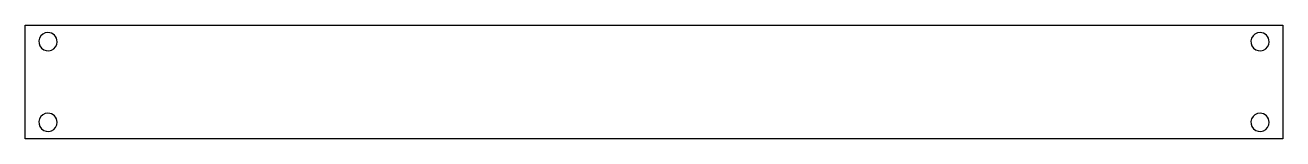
# Model space of a CAD drawing. Header units: millimetres. Extents: x 0 to 483, y 0 to 44.
import ezdxf

# ---------------------------------------------------------------- set-up
doc = ezdxf.new("R2010")
doc.units = ezdxf.units.MM
doc.layers.get('0').update_dxf_attribs({"linetype": 'CONTINUOUS'})

msp = doc.modelspace()

# ---------------------------------------------------------------- linework, layer by layer
at = {"color": 7}
for p, q in [((0, 43.66), (482.6, 43.66)), ((0, 0), (0, 43.66)), ((482.6, 43.66), (482.6, 0)), ((8.75, 40.81), (8.75, 40.81)), ((473.85, 40.81), (473.85, 40.81)), ((8.75, 9.85), (8.75, 9.85)), ((473.85, 9.85), (473.85, 9.85)), ((482.6, 0), (0, 0))]:
    msp.add_line(p, q, dxfattribs=at)
for points in [[(5.516422, 38.649392), (4.974688, 37.341532), (5.274133, 35.836119), (6.275126, 34.835126)], [(8.75, 40.81), (7.334382, 40.81), (6.058155, 39.957252), (5.516422, 38.649392)], [(11.224874, 39.784874), (10.568496, 40.441251), (9.678258, 40.81), (8.75, 40.81)], [(12.25, 37.31), (12.25, 38.238258), (11.881251, 39.128496), (11.224874, 39.784874)], [(470.616422, 38.649392), (470.074688, 37.341532), (470.374133, 35.836119), (471.375126, 34.835126)], [(473.85, 40.81), (472.434382, 40.81), (471.158155, 39.957252), (470.616422, 38.649392)], [(476.324874, 39.784874), (475.668496, 40.441251), (474.778258, 40.81), (473.85, 40.81)], [(477.35, 37.31), (477.35, 38.238258), (476.981251, 39.128496), (476.324874, 39.784874)], [(6.275126, 34.835126), (7.276119, 33.834133), (8.781532, 33.534688), (10.089392, 34.076422)], [(10.089392, 34.076422), (11.397252, 34.618155), (12.25, 35.894382), (12.25, 37.31)], [(471.375126, 34.835126), (472.376119, 33.834133), (473.881532, 33.534688), (475.189392, 34.076422)], [(475.189392, 34.076422), (476.497252, 34.618155), (477.35, 35.894382), (477.35, 37.31)], [(8.75, 9.85), (7.334382, 9.85), (6.058155, 8.997252), (5.516422, 7.689392)], [(11.224874, 8.824874), (10.568496, 9.481251), (9.678258, 9.85), (8.75, 9.85)], [(473.85, 9.85), (472.434382, 9.85), (471.158155, 8.997252), (470.616422, 7.689392)], [(476.324874, 8.824874), (475.668496, 9.481251), (474.778258, 9.85), (473.85, 9.85)], [(5.516422, 7.689392), (4.974688, 6.381532), (5.274133, 4.876119), (6.275126, 3.875126)], [(10.089392, 3.116422), (11.397252, 3.658155), (12.25, 4.934382), (12.25, 6.35)], [(12.25, 6.35), (12.25, 7.278258), (11.881251, 8.168496), (11.224874, 8.824874)], [(470.616422, 7.689392), (470.074688, 6.381532), (470.374133, 4.876119), (471.375126, 3.875126)], [(475.189392, 3.116422), (476.497252, 3.658155), (477.35, 4.934382), (477.35, 6.35)], [(477.35, 6.35), (477.35, 7.278258), (476.981251, 8.168496), (476.324874, 8.824874)], [(6.275126, 3.875126), (7.276119, 2.874133), (8.781532, 2.574688), (10.089392, 3.116422)], [(471.375126, 3.875126), (472.376119, 2.874133), (473.881532, 2.574688), (475.189392, 3.116422)]]:
    msp.add_open_spline(points, degree=3, dxfattribs=at)

doc.saveas('drawing.dxf')
